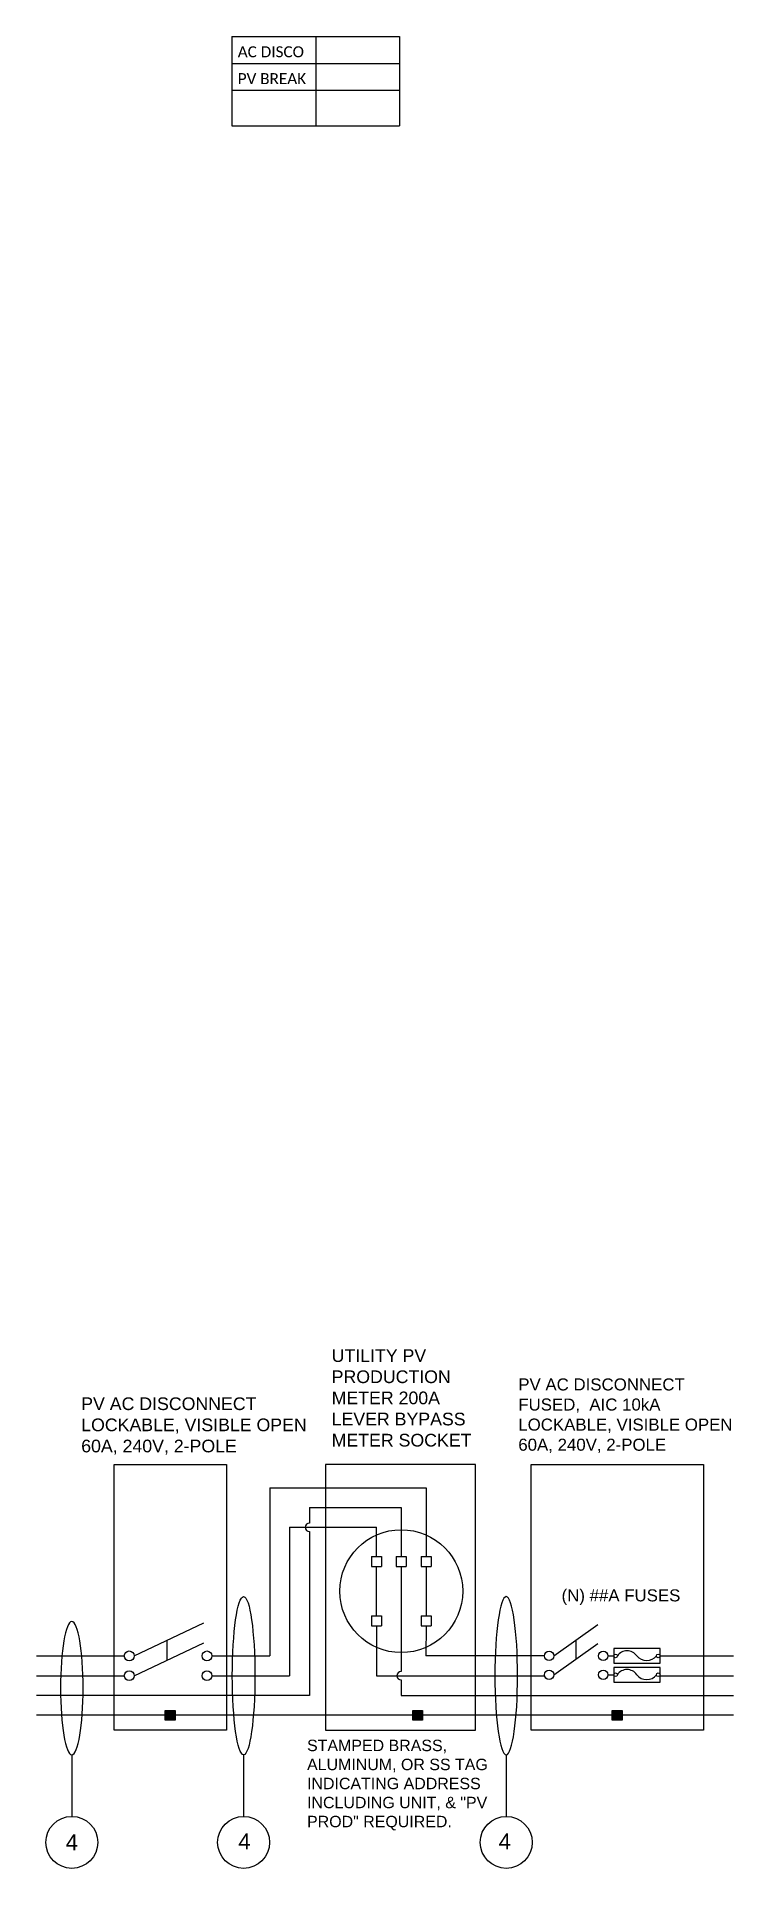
# Model space of a CAD drawing. Header units: inches. Extents: x 283.3 to 318.5, y 6.7 to 99.1.
import ezdxf

# ---------------------------------------------------------------- set-up
doc = ezdxf.new("R2010")
doc.units = ezdxf.units.IN
doc.header["$MEASUREMENT"] = 0
doc.layers.add('Ground', color=3, linetype='Continuous')
doc.layers.add('wirecallout', color=4, linetype='Continuous', lineweight=25)
doc.styles.get("Standard").update_dxf_attribs({"font": 'arial.ttf'})

# ---------------------------------------------------------------- blocks, each defined once
blk = doc.blocks.new('*T20')
at = {"color": 0, "linetype": 'ByBlock', "lineweight": -2, "transparency": 16777216}
for p, q in [((0, 0), (8.467, 0)), ((0, 0), (0, -4.497)), ((4.233, 0), (4.233, -4.497)), ((8.467, 0), (8.467, -4.497)), ((0, -1.348), (8.467, -1.348)), ((0, -2.697), (8.467, -2.697)), ((0, -4.497), (8.467, -4.497))]:
    blk.add_line(p, q, dxfattribs=at)
at = {"color": 0, "transparency": 16777216, "char_height": 0.55556, "width": 3.63333}
for s, insert, attachment_point in [('{\\fCalibri|b0|i0|c0;AC DISCO', (0.3, -1.048), 7), ('{\\fCalibri|b0|i0|c0;PV BREAK', (0.3, -2.397), 7), ('{\\fCalibri|b0|i0|c0;', (8.167, -1.048), 9), ('{\\fCalibri|b0|i0|c0;', (4.533, -2.397), 7)]:
    blk.add_mtext(s, dxfattribs=dict(at, insert=insert, attachment_point=attachment_point))
blk = doc.blocks.new('*U19')
h = blk.add_hatch(color=256)
h.dxf.hatch_style = 1
h.paths.add_polyline_path([(6.988, 0.248), (6.492, 0.248), (6.492, 0), (6.988, 0)])
h.paths.add_polyline_path([(6.988, 0), (6.492, 0), (6.492, -0.248), (6.988, -0.248)])
h = blk.add_hatch(color=256)
h.dxf.hatch_style = 1
h.paths.add_polyline_path([(19.475, 0.248), (18.979, 0.248), (18.979, 0), (19.475, 0)])
h.paths.add_polyline_path([(19.475, 0), (18.979, 0), (18.979, -0.248), (19.475, -0.248)])
h = blk.add_hatch(color=256)
h.dxf.hatch_style = 1
h.paths.add_polyline_path([(29.541, 0.248), (29.045, 0.248), (29.045, 0), (29.541, 0)])
h.paths.add_polyline_path([(29.541, 0), (29.045, 0), (29.045, -0.248), (29.541, -0.248)])
for p, q in [((11.762, 11.488), (19.648, 11.488)), ((11.762, 11.488), (11.762, 3)), ((19.648, 11.488), (19.648, 8.016)), ((13.762, 10.488), (13.762, 9.703)), ((13.762, 10.488), (18.394, 10.488)), ((18.394, 10.488), (18.394, 8.016)), ((12.762, 9.488), (12.762, 2)), ((12.762, 9.488), (17.148, 9.488)), ((13.762, 9.273), (13.762, 1)), ((17.148, 8.016), (17.148, 9.488)), ((16.898, 8.016), (16.898, 7.516)), ((16.898, 8.016), (17.398, 8.016)), ((16.898, 7.516), (17.398, 7.516)), ((17.148, 5.016), (17.148, 7.516)), ((17.398, 8.016), (17.398, 7.516)), ((18.145, 8.016), (18.145, 7.516)), ((18.145, 8.016), (18.645, 8.016)), ((18.145, 7.516), (18.645, 7.516)), ((18.394, 7.516), (18.394, 2.215)), ((18.645, 8.016), (18.645, 7.516)), ((19.398, 8.016), (19.398, 7.516)), ((19.398, 8.016), (19.898, 8.016)), ((19.398, 7.516), (19.898, 7.516)), ((19.648, 7.516), (19.648, 5.016)), ((19.898, 8.016), (19.898, 7.516)), ((4.92, 3), (8.44, 4.665)), ((16.898, 5.016), (16.898, 4.516)), ((16.898, 5.016), (17.398, 5.016)), ((17.398, 5.016), (17.398, 4.516)), ((19.398, 5.016), (19.398, 4.516)), ((19.398, 5.016), (19.898, 5.016)), ((19.898, 5.016), (19.898, 4.516)), ((6.568, 3.779), (6.568, 2.779)), ((16.898, 4.516), (17.398, 4.516)), ((17.148, 4.516), (17.148, 2)), ((19.398, 4.516), (19.898, 4.516)), ((19.654, 4.516), (19.644, 3)), ((26.093, 3), (28.309, 4.582)), ((27.201, 3.791), (27.201, 2.841)), ((0, 3), (4.424, 3)), ((4.92, 2), (8.44, 3.665)), ((8.84, 3), (11.762, 3)), ((25.622, 3), (19.644, 3)), ((26.093, 2.05), (28.309, 3.632)), ((28.821, 3), (29.116, 3)), ((31.454, 3.369), (29.116, 3.369)), ((29.116, 3.369), (29.116, 2.631)), ((31.454, 2.631), (31.454, 3.369)), ((31.454, 3), (35.153, 3)), ((0, 2), (4.424, 2)), ((8.84, 2), (12.762, 2)), ((17.148, 2), (25.627, 2)), ((28.821, 2.05), (29.116, 2.05)), ((29.116, 2.631), (31.454, 2.631)), ((31.454, 2.419), (29.116, 2.419)), ((29.116, 2.419), (29.116, 1.681)), ((31.454, 1.681), (31.454, 2.419)), ((31.454, 2), (35.153, 2)), ((18.394, 1.785), (18.394, 1)), ((18.394, 1), (35.153, 1)), ((29.116, 1.681), (31.454, 1.681)), ((1.775, -1.99), (1.775, -5.101)), ((10.443, -1.99), (10.443, -5.101)), ((23.694, -1.99), (23.694, -5.101))]:
    blk.add_line(p, q)
for points in [[(9.581, -0.753), (3.904, -0.753), (3.904, 12.663), (9.581, 12.663)], [(14.581, -0.753), (22.149, -0.753), (22.149, 12.663), (14.581, 12.663)], [(33.642, -0.753), (24.945, -0.753), (24.945, 12.663), (33.642, 12.663)], [(6.492, 0.248), (6.988, 0.248), (6.988, -0.248), (6.492, -0.248)], [(18.979, 0.248), (19.475, 0.248), (19.475, -0.248), (18.979, -0.248)], [(29.045, 0.248), (29.541, 0.248), (29.541, -0.248), (29.045, -0.248)]]:
    blk.add_lwpolyline(points, close=True)
blk.add_lwpolyline([(13.762, 1), (0, 1)])
for centre, radius in [((18.398, 6.266), 3.1), ((4.672, 3), 0.248), ((8.592, 3), 0.248), ((25.857, 3), 0.236), ((28.585, 3), 0.236), ((29.208, 3), 0.0922), ((31.361, 3), 0.0922), ((4.672, 2), 0.248), ((8.592, 2), 0.248), ((25.857, 2.05), 0.236), ((28.585, 2.05), 0.236), ((29.208, 2.05), 0.0922), ((31.361, 2.05), 0.0922), ((1.775, -6.412), 1.311), ((10.443, -6.412), 1.311), ((23.694, -6.412), 1.311)]:
    blk.add_circle(centre, radius)
for centre, radius, start, end in [((13.762, 9.488), 0.215, 90, 270), ((29.792, 2.664), 0.596, 34.33941, 145.66059), ((30.777, 3.403), 0.636, 219.33831, 320.66169), ((18.394, 2), 0.215, 90, 270), ((29.792, 1.714), 0.596, 34.33941, 145.66059), ((30.777, 2.411), 0.61, 216.24915, 323.75085)]:
    blk.add_arc(centre, radius, start, end)
at = {"layer": 'Ground'}
blk.add_lwpolyline([(35.153, 0), (0, 0)], dxfattribs=at)
at = {"layer": 'wirecallout', "color": 7}
blk.add_ellipse((10.443, 2), major_axis=(0, 3.99), ratio=0.14309, dxfattribs=at)
at = {"layer": 'wirecallout', "color": 7, "extrusion": (0, 0, -1)}
for centre, major_axis, ratio in [((23.694, 2), (0, 3.99), 0.14309), ((1.775, 1.374), (0, 3.364), 0.169711)]:
    blk.add_ellipse(centre, major_axis=major_axis, ratio=ratio, dxfattribs=at)
blk.add_blockref('*T20', (9.846, 84.719))
blk.add_text('(N) ##A FUSES', height=0.608).set_placement((26.486, 5.75))
for s, width, gutter_width, insert, char_height, attachment_point in [('UTILITY PV PRODUCTION METER 200A LEVER BYPASS METER SOCKET', 7.8009, 0.8, (14.885, 18.474), 0.64, 1), ('PV AC DISCONNECT\\PFUSED,  AIC 10kA\\PLOCKABLE, VISIBLE OPEN\\P60A, 240V, 2-POLE', 10.97443, 0.76, (24.302, 17.003), 0.608, 1), ('PV AC DISCONNECT\\PLOCKABLE, VISIBLE OPEN\\P60A, 240V, 2-POLE', 14.3199, 0.8, (2.249, 16.046), 0.64, 1), ('\\pxsm1;STAMPED BRASS, ALUMINUM, OR SS TAG INDICATING ADDRESS INCLUDING UNIT, & "PV PROD" REQUIRED.', 10.99753, 0.72, (13.644, -1.231), 0.576, 1), ('4', 15.64005, 1, (1.775, -6.412), 0.8, 5), ('4', 15.64005, 1, (10.173, -5.963), 0.8, 1), ('4', 15.64005, 1, (23.931, -5.963), 0.8, 3)]:
    blk.add_mtext_dynamic_manual_height_columns(s, width=width, gutter_width=gutter_width, heights=[0], dxfattribs=dict(insert=insert, char_height=char_height, attachment_point=attachment_point))

msp = doc.modelspace()

# ---------------------------------------------------------------- block references
at = {"ltscale": 15}
msp.add_blockref('*U19', (283.342, 14.406), dxfattribs=at)

doc.saveas('drawing.dxf')
